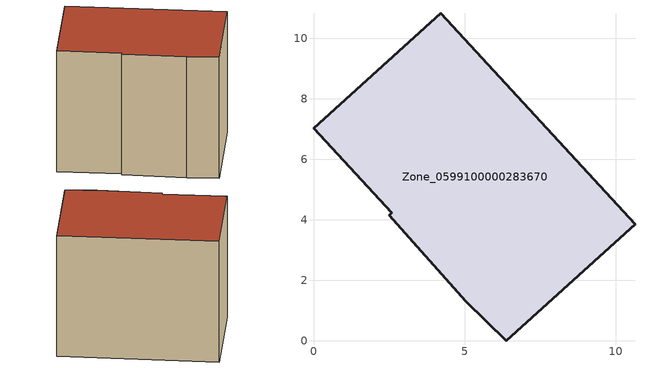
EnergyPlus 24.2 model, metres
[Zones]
Zone_0599100000283670
 floor ground (C_G): 2.58,4.23 0,7.02 4.2,10.82 10.63,3.85 6.37,0 5.03,1.3 2.5,4.14 z0
 wall outside (C_F): 0,7.02 2.58,4.23 2.5,4.14 5.03,1.3 6.37,0 10.63,3.85 4.2,10.82 0,7.02 z0:7.92
 roof outside (C_R): 5.03,1.3 6.37,0 10.63,3.85 4.2,10.82 0,7.02 2.58,4.23 2.5,4.14 z7.92
[BUILDING]
Pand.0599100000283670: North Axis=0; Terrain=City; Loads Convergence Tolerance Value=0.04; Temperature Convergence Tolerance Value=0.4; Solar Distribution=FullExterior; Maximum Number of Warmup Days=25; Minimum Number of Warmup Days=1
[Site:Location]
Rotterdam.The.Hague.AP_ZH_NLD Design_Conditions: Latitude=51.96; Longitude=4.45; Time Zone=1; Elevation=-4.5
[SITE:GROUNDTEMPERATURE:BUILDINGSURFACE]
18, 18, 18, 18, 18, 18, 18, 18, 18, 18, 18, 18
[MATERIAL] Thermal Absorptance=0.9; Solar Absorptance=0.7; Visible Absorptance=0.7
Name | Roughness | Thickness | Conductivity | Density | Specific Heat
G.TI.1946 | MediumSmooth | 0.15 | 1 | 540 | 1210
F.TI.1946 | Rough | 0.3 | 0.857143 | 1920 | 840
R.TI.1946 | MediumRough | 0.2 | 0.1 | 1500 | 1000
[CONSTRUCTION]
C_G: G.TI.1946
C_F: F.TI.1946
C_R: R.TI.1946
[ZONE]
Zone_0599100000283670: Type=1; Multiplier=1; Ceiling Height=Autocalculate; Volume=Autocalculate; Floor Area=autocalculate; Part of Total Floor Area=Yes
[ZONEINFILTRATION:DESIGNFLOWRATE]
Infil_Zone_0599100000283670: Zone or ZoneList or Space or SpaceList=Zone_0599100000283670; Schedule=AlwaysOn; Design Flow Rate Calculation Method=Flow/Area; Flow Rate per Floor Area=0.003; Constant Term Coefficient=1; Temperature Term Coefficient=0; Velocity Term Coefficient=0; Velocity Squared Term Coefficient=0
[HVACTEMPLATE:ZONE:IDEALLOADSAIRSYSTEM]
Zone_0599100000283670: Maximum Heating Supply Air Temperature=50; Minimum Cooling Supply Air Temperature=13; Maximum Heating Supply Air Humidity Ratio=0.0156; Minimum Cooling Supply Air Humidity Ratio=0.0077; Heating Limit=NoLimit; Cooling Limit=NoLimit; Dehumidification Control Type=ConstantSensibleHeatRatio; Cooling Sensible Heat Ratio=0.7; Dehumidification Setpoint=60; Humidification Control Type=None; Humidification Setpoint=30; Outdoor Air Method=None; Outdoor Air Flow Rate per Person=0.00944; Outdoor Air Flow Rate per Zone Floor Area=0; Outdoor Air Flow Rate per Zone=0; Demand Controlled Ventilation Type=None; Outdoor Air Economizer Type=NoEconomizer; Heat Recovery Type=None; Sensible Heat Recovery Effectiveness=0.7; Latent Heat Recovery Effectiveness=0.65
[ZONECONTROL:THERMOSTAT]
ThermostatControl_Zone_0599100000283670: Zone or ZoneList=Zone_0599100000283670; Control Type Schedule=DualSetpointControlType; Control 1=Thermostat_Zone_0599100000283670; Temperature Difference Between Cutout And Setpoint=0
[THERMOSTATSETPOINT:DUALSETPOINT]
Thermostat_Zone_0599100000283670: Heating Setpoint Temperature Schedule=HeatingSetpoint_Zone_0599100000283670; Cooling Setpoint Temperature Schedule=CoolingSetpoint_Zone_0599100000283670
[SCHEDULE:COMPACT]
HeatingSetpoint_Zone_0599100000283670: Through: 12/31, For: AllDays, Until: 24:00, 21
CoolingSetpoint_Zone_0599100000283670: Through: 12/31, For: AllDays, Until: 24:00, 24
DualSetpointControlType: Through: 12/31, For: AllDays, Until: 24:00, 4
AlwaysOn: Through: 12/31, For: AllDays, Until: 24:00, 1
